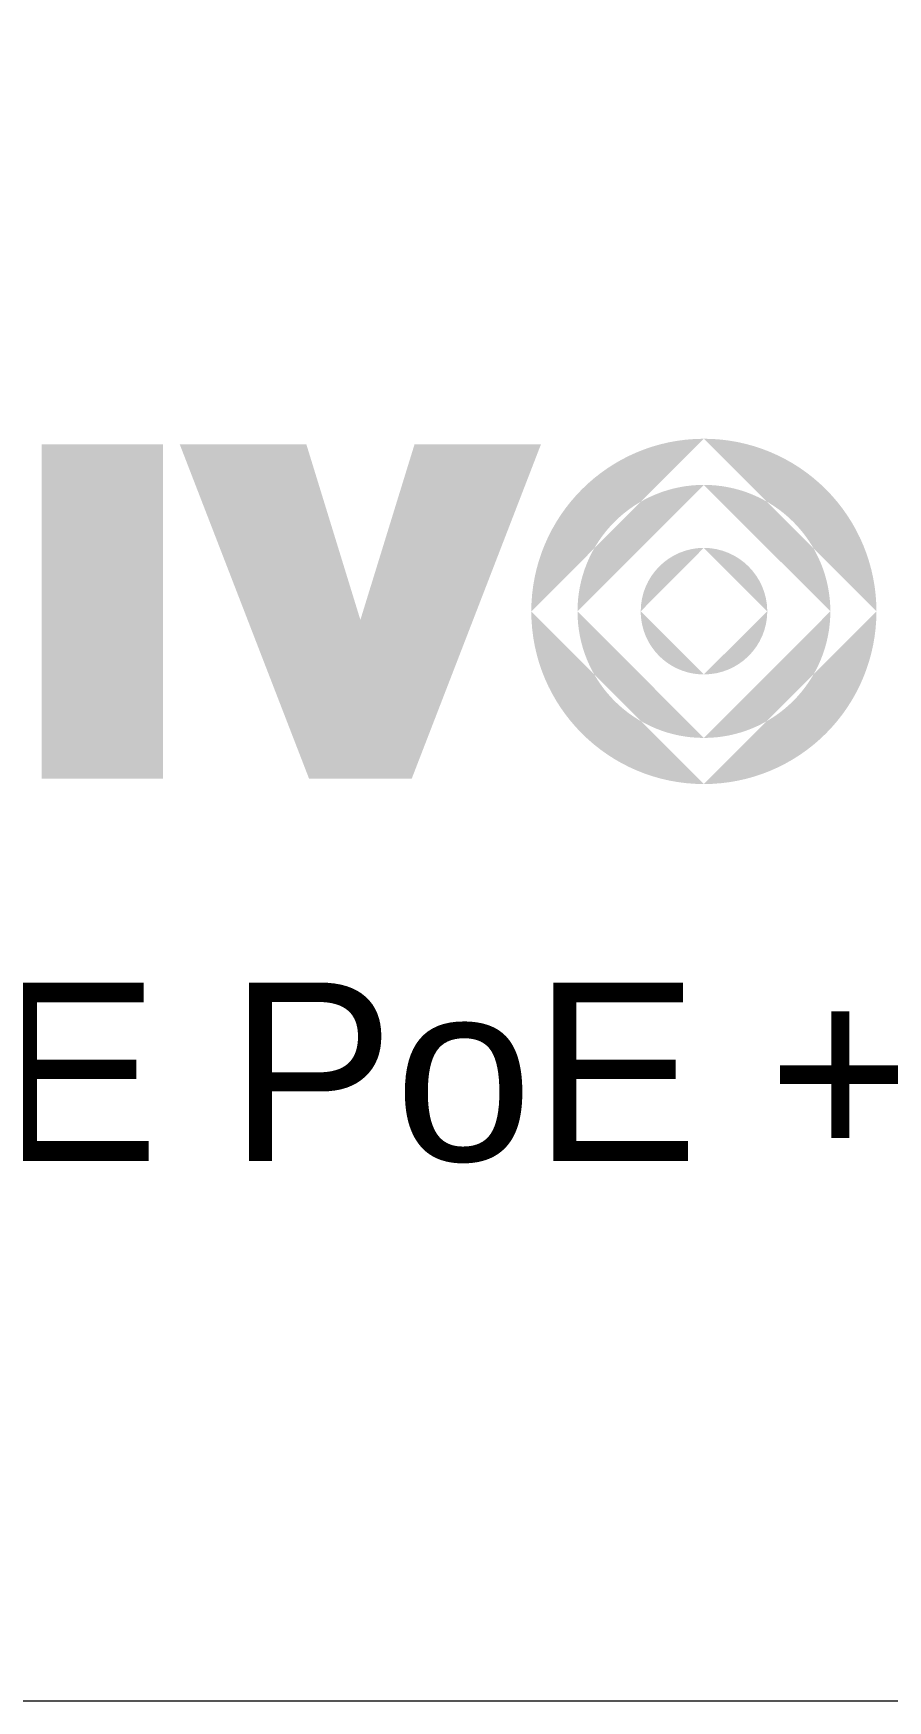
# Model space of a CAD drawing. Header units: millimetres. Extents: x 7106 to 73427, y -466 to 50348.
# Drawn here: x 57039.1 to 57218, y 45997 to 46345.9 of the extents above; entities that cross this region are included whole.
import ezdxf

# ---------------------------------------------------------------- set-up
doc = ezdxf.new("R2010")
doc.units = ezdxf.units.MM
for name, color, linetype in [('Cotas', 1, 'Continuous'), ('PDF11_Geometry', 7, 'Continuous'), ('PDF11_Text', 7, 'Continuous')]:
    doc.layers.add(name, color=color, linetype=linetype)
doc.layers.add('PDF11_Solid Fills', color=252, linetype='Continuous', true_color=0x8c8f90)
doc.styles.add('PDF Arial', font='arial.ttf')

# ---------------------------------------------------------------- blocks, each defined once
blk = doc.blocks.new('AW-GEV-264B-370 a')
at = {"layer": 'PDF11_Solid Fills', "transparency": 33554559}
for points in [[(-205.139, 25.739), (-202.654, 25.739), (-202.654, 18.891), (-205.139, 18.891)], [(-194.903, 25.739), (-197.552, 18.891), (-199.659, 18.891), (-202.31, 25.739), (-199.714, 25.739), (-198.606, 22.141), (-197.495, 25.739)]]:
    blk.add_hatch(color=1, dxfattribs=at).paths.add_polyline_path(points)
h = blk.add_hatch(color=1, dxfattribs=at)
h.paths.add_polyline_path([(-194.154, 22.317, 0.414991), (-191.565, 19.723)], flags=0)
h.paths.add_polyline_path([(-191.565, 24.907, 0.414723), (-194.154, 22.317)], flags=0)
h.paths.add_polyline_path([(-188.97, 22.317, 0.414367), (-191.565, 24.907)], flags=0)
h.paths.add_polyline_path([(-191.565, 19.723, 0.414637), (-188.97, 22.317)], flags=0)
h.paths.add_polyline_path([(-191.565, 25.852, 0.413509), (-195.102, 22.314)], flags=0)
h.paths.add_polyline_path([(-195.102, 22.314, 0.413443), (-191.565, 18.778)], flags=0)
h.paths.add_polyline_path([(-191.565, 18.778, 0.414377), (-188.025, 22.314)], flags=0)
h.paths.add_polyline_path([(-188.025, 22.314, 0.414443), (-191.565, 25.852)], flags=0)
h = blk.add_hatch(color=1, dxfattribs=at)
h.paths.add_polyline_path([(-191.565, 21.024, 0.41372), (-190.263, 22.317)], flags=0)
h.paths.add_polyline_path([(-192.858, 22.317, 0.414474), (-191.565, 21.024)], flags=0)
h.paths.add_polyline_path([(-191.565, 23.617, 0.412557), (-192.858, 22.317)], flags=0)
h.paths.add_polyline_path([(-190.263, 22.317, 0.411819), (-191.565, 23.617)], flags=0)
at = {"layer": 'PDF11_Geometry', "color": 1, "lineweight": 9}
blk.add_lwpolyline([(-252.385, 0), (252.385, 0, 0.413485), (253.549, 1.164), (253.549, 42.607, 0.412809), (252.385, 43.771), (-252.385, 43.771, 0.414529), (-253.549, 42.607), (-253.549, 1.164, 0.414781), (-252.385, 0)], format="xyb", dxfattribs=at)
at = {"layer": 'PDF11_Text', "color": 1, "style": 'PDF Arial'}
blk.add_text('24 xGE PoE + 2xGE SFP Web Smart Switch', height=3.65138, dxfattribs=at).set_placement((-219.736, 11.059))

msp = doc.modelspace()

# ---------------------------------------------------------------- block references
at = {"layer": 'Cotas', "xscale": 10.2157128902851, "yscale": 10.2157128902851, "zscale": 10.2157128902851}
msp.add_blockref('AW-GEV-264B-370 a', (59136.47, 45996.98), dxfattribs=at)

doc.saveas('drawing.dxf')
